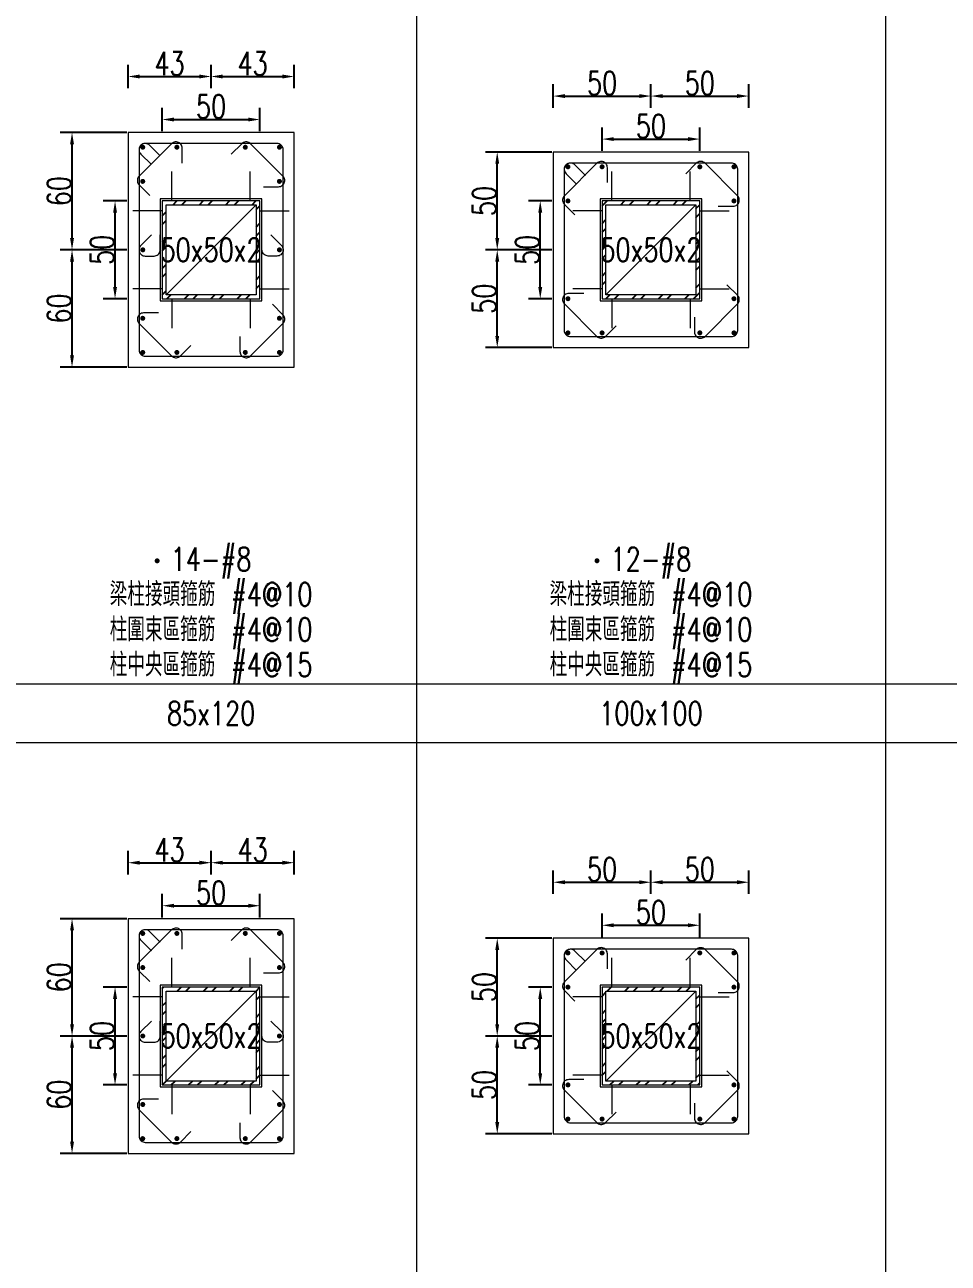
# Model space of a CAD drawing. Header units: millimetres. Extents: x 0 to 3905, y 0 to 8880.
# Drawn here: x 2925 to 3397, y 6568 to 7201 of the extents above; entities that cross this region are included whole.
import ezdxf
from ezdxf.enums import TextEntityAlignment as Align

# ---------------------------------------------------------------- set-up
doc = ezdxf.new("R2010")
doc.units = ezdxf.units.MM
doc.layers.get('DEFPOINTS').update_dxf_attribs({"color": 3})
for name, color, linetype in [('Hatch線', 6, 'Continuous'), ('主筋斷面', 2, 'Continuous'), ('文字-主筋根數', 7, 'Continuous'), ('文字-剪力筋 中央區', 7, 'Continuous'), ('文字-剪力筋-BC', 7, 'Continuous'), ('文字-剪力筋-圍束區', 7, 'Continuous'), ('文字-斷面尺寸', 7, 'Continuous'), ('文字-輔助字', 7, 'Continuous'), ('柱斷面線', 4, 'Continuous'), ('標註字', 4, 'Continuous'), ('箍筋線', 1, 'Continuous'), ('網格線', 7, 'Continuous'), ('鋼柱', 11, 'Continuous')]:
    doc.layers.add(name, color=color, linetype=linetype)
doc.styles.add('note', font='txt.shx', dxfattribs={"width": 0.75, "height": 12})
doc.styles.add('txt', font='txt.shx', dxfattribs={"height": 0.2, "bigfont": 'chineset.shx'})
doc.dimstyles.new('RCAD_DIM', dxfattribs={"dimtxt": 12, "dimasz": 6, "dimexe": 6, "dimexo": 0.625, "dimtad": 1, "dimdec": 0, "dimdsep": 46, "dimtxsty": 'note', "dimcen": 2.5, "dimclrd": 256, "dimclre": 256, "dimclrt": 256, "dimadec": 0, "dimazin": 0, "dimtfac": 1, "dimtmove": 0, "dimatfit": 3, "dimfxl": 0, "dimtolj": 1, "dimarcsym": 0})

# ---------------------------------------------------------------- blocks, each defined once
blk = doc.blocks.new('*D1698')
at = {"layer": 'DEFPOINTS', "color": 0}
for p in [(3045, 6750.625), (2995, 6744), (3045, 6744)]:
    blk.add_point(p, dxfattribs=at)
at = {"layer": '標註字', "lineweight": -2}
for p, q in [((2995, 6744.625), (2995, 6756.625)), ((3001, 6750.625), (3039, 6750.625)), ((3045, 6744.625), (3045, 6756.625))]:
    blk.add_line(p, q, dxfattribs=at)
at = {"layer": '標註字'}
for points in [[(3001, 6751.625), (3001, 6749.625), (2995, 6750.625)], [(3039, 6749.625), (3039, 6751.625), (3045, 6750.625)]]:
    blk.add_solid(points, dxfattribs=at)
at = {"layer": '標註字', "insert": (3020, 6757.25), "char_height": 12, "attachment_point": 5, "style": 'note'}
blk.add_mtext('\\A1;50', dxfattribs=at)
blk = doc.blocks.new('*D1699')
at = {"layer": 'DEFPOINTS', "color": 0}
for p in [(2970.875, 6709), (2977.5, 6709), (2977.5, 6659)]:
    blk.add_point(p, dxfattribs=at)
at = {"layer": '標註字', "lineweight": -2}
for p, q in [((2976.875, 6709), (2964.875, 6709)), ((2970.875, 6665), (2970.875, 6703)), ((2976.875, 6659), (2964.875, 6659))]:
    blk.add_line(p, q, dxfattribs=at)
at = {"layer": '標註字'}
for points in [[(2971.875, 6703), (2969.875, 6703), (2970.875, 6709)], [(2969.875, 6665), (2971.875, 6665), (2970.875, 6659)]]:
    blk.add_solid(points, dxfattribs=at)
at = {"layer": '標註字', "insert": (2964.25, 6684), "char_height": 12, "attachment_point": 5, "rotation": 90, "style": 'note'}
blk.add_mtext('\\A1;50', dxfattribs=at)
blk = doc.blocks.new('*D1700')
at = {"layer": 'DEFPOINTS', "color": 0}
for p in [(3020, 6772.625), (2977.5, 6766), (3020, 6766)]:
    blk.add_point(p, dxfattribs=at)
at = {"layer": '標註字', "lineweight": -2}
for p, q in [((2977.5, 6766.625), (2977.5, 6778.625)), ((3020, 6766.625), (3020, 6778.625)), ((2983.5, 6772.625), (3014, 6772.625))]:
    blk.add_line(p, q, dxfattribs=at)
at = {"layer": '標註字'}
for points in [[(2983.5, 6773.625), (2983.5, 6771.625), (2977.5, 6772.625)], [(3014, 6771.625), (3014, 6773.625), (3020, 6772.625)]]:
    blk.add_solid(points, dxfattribs=at)
at = {"layer": '標註字', "insert": (2998.75, 6779.25), "char_height": 12, "attachment_point": 5, "style": 'note'}
blk.add_mtext('\\A1;43', dxfattribs=at)
blk = doc.blocks.new('*D1701')
at = {"layer": 'DEFPOINTS', "color": 0}
for p in [(3062.5, 6772.625), (3020, 6766), (3062.5, 6766)]:
    blk.add_point(p, dxfattribs=at)
at = {"layer": '標註字', "lineweight": -2}
for p, q in [((3020, 6766.625), (3020, 6778.625)), ((3062.5, 6766.625), (3062.5, 6778.625)), ((3026, 6772.625), (3056.5, 6772.625))]:
    blk.add_line(p, q, dxfattribs=at)
at = {"layer": '標註字'}
for points in [[(3026, 6773.625), (3026, 6771.625), (3020, 6772.625)], [(3056.5, 6771.625), (3056.5, 6773.625), (3062.5, 6772.625)]]:
    blk.add_solid(points, dxfattribs=at)
at = {"layer": '標註字', "insert": (3041.25, 6779.25), "char_height": 12, "attachment_point": 5, "style": 'note'}
blk.add_mtext('\\A1;43', dxfattribs=at)
blk = doc.blocks.new('*D1702')
at = {"layer": 'DEFPOINTS', "color": 0}
for p in [(2948.875, 6684), (2977.5, 6684), (2977.5, 6624)]:
    blk.add_point(p, dxfattribs=at)
at = {"layer": '標註字', "lineweight": -2}
for p, q in [((2976.875, 6684), (2942.875, 6684)), ((2948.875, 6630), (2948.875, 6678)), ((2976.875, 6624), (2942.875, 6624))]:
    blk.add_line(p, q, dxfattribs=at)
at = {"layer": '標註字'}
for points in [[(2949.875, 6678), (2947.875, 6678), (2948.875, 6684)], [(2947.875, 6630), (2949.875, 6630), (2948.875, 6624)]]:
    blk.add_solid(points, dxfattribs=at)
at = {"layer": '標註字', "insert": (2942.25, 6654), "char_height": 12, "attachment_point": 5, "rotation": 90, "style": 'note'}
blk.add_mtext('\\A1;60', dxfattribs=at)
blk = doc.blocks.new('*D1703')
at = {"layer": 'DEFPOINTS', "color": 0}
for p in [(2948.875, 6744), (2977.5, 6744), (2977.5, 6684)]:
    blk.add_point(p, dxfattribs=at)
at = {"layer": '標註字', "lineweight": -2}
for p, q in [((2976.875, 6744), (2942.875, 6744)), ((2948.875, 6690), (2948.875, 6738)), ((2976.875, 6684), (2942.875, 6684))]:
    blk.add_line(p, q, dxfattribs=at)
at = {"layer": '標註字'}
for points in [[(2949.875, 6738), (2947.875, 6738), (2948.875, 6744)], [(2947.875, 6690), (2949.875, 6690), (2948.875, 6684)]]:
    blk.add_solid(points, dxfattribs=at)
at = {"layer": '標註字', "insert": (2942.25, 6714), "char_height": 12, "attachment_point": 5, "rotation": 90, "style": 'note'}
blk.add_mtext('\\A1;60', dxfattribs=at)
blk = doc.blocks.new('Circle_Filled')
at = {"const_width": 0.5}
blk.add_lwpolyline([(-0.25, 0, 1), (0.25, 0, 1)], format="xyb", close=True, dxfattribs=at)
blk = doc.blocks.new('*D1704')
at = {"layer": 'DEFPOINTS', "color": 0}
for p in [(3045, 7152.625), (2995, 7146), (3045, 7146)]:
    blk.add_point(p, dxfattribs=at)
at = {"layer": '標註字', "lineweight": -2}
for p, q in [((2995, 7146.625), (2995, 7158.625)), ((3045, 7146.625), (3045, 7158.625)), ((3001, 7152.625), (3039, 7152.625))]:
    blk.add_line(p, q, dxfattribs=at)
at = {"layer": '標註字'}
for points in [[(3001, 7153.625), (3001, 7151.625), (2995, 7152.625)], [(3039, 7151.625), (3039, 7153.625), (3045, 7152.625)]]:
    blk.add_solid(points, dxfattribs=at)
at = {"layer": '標註字', "insert": (3020, 7159.25), "char_height": 12, "attachment_point": 5, "style": 'note'}
blk.add_mtext('\\A1;50', dxfattribs=at)
blk = doc.blocks.new('*D1705')
at = {"layer": 'DEFPOINTS', "color": 0}
for p in [(2970.875, 7111), (2977.5, 7111), (2977.5, 7061)]:
    blk.add_point(p, dxfattribs=at)
at = {"layer": '標註字', "lineweight": -2}
for p, q in [((2976.875, 7111), (2964.875, 7111)), ((2970.875, 7067), (2970.875, 7105)), ((2976.875, 7061), (2964.875, 7061))]:
    blk.add_line(p, q, dxfattribs=at)
at = {"layer": '標註字'}
for points in [[(2971.875, 7105), (2969.875, 7105), (2970.875, 7111)], [(2969.875, 7067), (2971.875, 7067), (2970.875, 7061)]]:
    blk.add_solid(points, dxfattribs=at)
at = {"layer": '標註字', "insert": (2964.25, 7086), "char_height": 12, "attachment_point": 5, "rotation": 90, "style": 'note'}
blk.add_mtext('\\A1;50', dxfattribs=at)
blk = doc.blocks.new('*D1706')
at = {"layer": 'DEFPOINTS', "color": 0}
for p in [(3020, 7174.625), (2977.5, 7168), (3020, 7168)]:
    blk.add_point(p, dxfattribs=at)
at = {"layer": '標註字', "lineweight": -2}
for p, q in [((2977.5, 7168.625), (2977.5, 7180.625)), ((3020, 7168.625), (3020, 7180.625)), ((2983.5, 7174.625), (3014, 7174.625))]:
    blk.add_line(p, q, dxfattribs=at)
at = {"layer": '標註字'}
for points in [[(2983.5, 7175.625), (2983.5, 7173.625), (2977.5, 7174.625)], [(3014, 7173.625), (3014, 7175.625), (3020, 7174.625)]]:
    blk.add_solid(points, dxfattribs=at)
at = {"layer": '標註字', "insert": (2998.75, 7181.25), "char_height": 12, "attachment_point": 5, "style": 'note'}
blk.add_mtext('\\A1;43', dxfattribs=at)
blk = doc.blocks.new('*D1707')
at = {"layer": 'DEFPOINTS', "color": 0}
for p in [(3062.5, 7174.625), (3020, 7168), (3062.5, 7168)]:
    blk.add_point(p, dxfattribs=at)
at = {"layer": '標註字', "lineweight": -2}
for p, q in [((3020, 7168.625), (3020, 7180.625)), ((3062.5, 7168.625), (3062.5, 7180.625)), ((3026, 7174.625), (3056.5, 7174.625))]:
    blk.add_line(p, q, dxfattribs=at)
at = {"layer": '標註字'}
for points in [[(3026, 7175.625), (3026, 7173.625), (3020, 7174.625)], [(3056.5, 7173.625), (3056.5, 7175.625), (3062.5, 7174.625)]]:
    blk.add_solid(points, dxfattribs=at)
at = {"layer": '標註字', "insert": (3041.25, 7181.25), "char_height": 12, "attachment_point": 5, "style": 'note'}
blk.add_mtext('\\A1;43', dxfattribs=at)
blk = doc.blocks.new('*D1708')
at = {"layer": 'DEFPOINTS', "color": 0}
for p in [(2948.875, 7086), (2977.5, 7086), (2977.5, 7026)]:
    blk.add_point(p, dxfattribs=at)
at = {"layer": '標註字', "lineweight": -2}
for p, q in [((2976.875, 7086), (2942.875, 7086)), ((2948.875, 7032), (2948.875, 7080)), ((2976.875, 7026), (2942.875, 7026))]:
    blk.add_line(p, q, dxfattribs=at)
at = {"layer": '標註字'}
for points in [[(2949.875, 7080), (2947.875, 7080), (2948.875, 7086)], [(2947.875, 7032), (2949.875, 7032), (2948.875, 7026)]]:
    blk.add_solid(points, dxfattribs=at)
at = {"layer": '標註字', "insert": (2942.25, 7056), "char_height": 12, "attachment_point": 5, "rotation": 90, "style": 'note'}
blk.add_mtext('\\A1;60', dxfattribs=at)
blk = doc.blocks.new('*D1709')
at = {"layer": 'DEFPOINTS', "color": 0}
for p in [(2948.875, 7146), (2977.5, 7146), (2977.5, 7086)]:
    blk.add_point(p, dxfattribs=at)
at = {"layer": '標註字', "lineweight": -2}
for p, q in [((2976.875, 7146), (2942.875, 7146)), ((2948.875, 7092), (2948.875, 7140)), ((2976.875, 7086), (2942.875, 7086))]:
    blk.add_line(p, q, dxfattribs=at)
at = {"layer": '標註字'}
for points in [[(2949.875, 7140), (2947.875, 7140), (2948.875, 7146)], [(2947.875, 7092), (2949.875, 7092), (2948.875, 7086)]]:
    blk.add_solid(points, dxfattribs=at)
at = {"layer": '標註字', "insert": (2942.25, 7116), "char_height": 12, "attachment_point": 5, "rotation": 90, "style": 'note'}
blk.add_mtext('\\A1;60', dxfattribs=at)
blk = doc.blocks.new('*D1830')
at = {"layer": 'DEFPOINTS', "color": 0}
for p in [(3270, 6740.625), (3220, 6734), (3270, 6734)]:
    blk.add_point(p, dxfattribs=at)
at = {"layer": '標註字', "lineweight": -2}
for p, q in [((3220, 6734.625), (3220, 6746.625)), ((3270, 6734.625), (3270, 6746.625)), ((3226, 6740.625), (3264, 6740.625))]:
    blk.add_line(p, q, dxfattribs=at)
at = {"layer": '標註字'}
for points in [[(3226, 6741.625), (3226, 6739.625), (3220, 6740.625)], [(3264, 6739.625), (3264, 6741.625), (3270, 6740.625)]]:
    blk.add_solid(points, dxfattribs=at)
at = {"layer": '標註字', "insert": (3245, 6747.25), "char_height": 12, "attachment_point": 5, "style": 'note'}
blk.add_mtext('\\A1;50', dxfattribs=at)
blk = doc.blocks.new('*D1831')
at = {"layer": 'DEFPOINTS', "color": 0}
for p in [(3188.375, 6709), (3195, 6709), (3195, 6659)]:
    blk.add_point(p, dxfattribs=at)
at = {"layer": '標註字', "lineweight": -2}
for p, q in [((3194.375, 6709), (3182.375, 6709)), ((3188.375, 6665), (3188.375, 6703)), ((3194.375, 6659), (3182.375, 6659))]:
    blk.add_line(p, q, dxfattribs=at)
at = {"layer": '標註字'}
for points in [[(3189.375, 6703), (3187.375, 6703), (3188.375, 6709)], [(3187.375, 6665), (3189.375, 6665), (3188.375, 6659)]]:
    blk.add_solid(points, dxfattribs=at)
at = {"layer": '標註字', "insert": (3181.75, 6684), "char_height": 12, "attachment_point": 5, "rotation": 90, "style": 'note'}
blk.add_mtext('\\A1;50', dxfattribs=at)
blk = doc.blocks.new('*D1832')
at = {"layer": 'DEFPOINTS', "color": 0}
for p in [(3245, 6762.625), (3195, 6756), (3245, 6756)]:
    blk.add_point(p, dxfattribs=at)
at = {"layer": '標註字', "lineweight": -2}
for p, q in [((3195, 6756.625), (3195, 6768.625)), ((3245, 6756.625), (3245, 6768.625)), ((3201, 6762.625), (3239, 6762.625))]:
    blk.add_line(p, q, dxfattribs=at)
at = {"layer": '標註字'}
for points in [[(3201, 6763.625), (3201, 6761.625), (3195, 6762.625)], [(3239, 6761.625), (3239, 6763.625), (3245, 6762.625)]]:
    blk.add_solid(points, dxfattribs=at)
at = {"layer": '標註字', "insert": (3220, 6769.25), "char_height": 12, "attachment_point": 5, "style": 'note'}
blk.add_mtext('\\A1;50', dxfattribs=at)
blk = doc.blocks.new('*D1833')
at = {"layer": 'DEFPOINTS', "color": 0}
for p in [(3295, 6762.625), (3245, 6756), (3295, 6756)]:
    blk.add_point(p, dxfattribs=at)
at = {"layer": '標註字', "lineweight": -2}
for p, q in [((3245, 6756.625), (3245, 6768.625)), ((3295, 6756.625), (3295, 6768.625)), ((3251, 6762.625), (3289, 6762.625))]:
    blk.add_line(p, q, dxfattribs=at)
at = {"layer": '標註字'}
for points in [[(3251, 6763.625), (3251, 6761.625), (3245, 6762.625)], [(3289, 6761.625), (3289, 6763.625), (3295, 6762.625)]]:
    blk.add_solid(points, dxfattribs=at)
at = {"layer": '標註字', "insert": (3270, 6769.25), "char_height": 12, "attachment_point": 5, "style": 'note'}
blk.add_mtext('\\A1;50', dxfattribs=at)
blk = doc.blocks.new('*D1834')
at = {"layer": 'DEFPOINTS', "color": 0}
for p in [(3166.375, 6684), (3195, 6684), (3195, 6634)]:
    blk.add_point(p, dxfattribs=at)
at = {"layer": '標註字', "lineweight": -2}
for p, q in [((3194.375, 6684), (3160.375, 6684)), ((3166.375, 6640), (3166.375, 6678)), ((3194.375, 6634), (3160.375, 6634))]:
    blk.add_line(p, q, dxfattribs=at)
at = {"layer": '標註字'}
for points in [[(3167.375, 6678), (3165.375, 6678), (3166.375, 6684)], [(3165.375, 6640), (3167.375, 6640), (3166.375, 6634)]]:
    blk.add_solid(points, dxfattribs=at)
at = {"layer": '標註字', "insert": (3159.75, 6659), "char_height": 12, "attachment_point": 5, "rotation": 90, "style": 'note'}
blk.add_mtext('\\A1;50', dxfattribs=at)
blk = doc.blocks.new('*D1835')
at = {"layer": 'DEFPOINTS', "color": 0}
for p in [(3166.375, 6734), (3195, 6734), (3195, 6684)]:
    blk.add_point(p, dxfattribs=at)
at = {"layer": '標註字', "lineweight": -2}
for p, q in [((3194.375, 6734), (3160.375, 6734)), ((3166.375, 6690), (3166.375, 6728)), ((3194.375, 6684), (3160.375, 6684))]:
    blk.add_line(p, q, dxfattribs=at)
at = {"layer": '標註字'}
for points in [[(3167.375, 6728), (3165.375, 6728), (3166.375, 6734)], [(3165.375, 6690), (3167.375, 6690), (3166.375, 6684)]]:
    blk.add_solid(points, dxfattribs=at)
at = {"layer": '標註字', "insert": (3159.75, 6709), "char_height": 12, "attachment_point": 5, "rotation": 90, "style": 'note'}
blk.add_mtext('\\A1;50', dxfattribs=at)
blk = doc.blocks.new('*D1836')
at = {"layer": 'DEFPOINTS', "color": 0}
for p in [(3270, 7142.625), (3220, 7136), (3270, 7136)]:
    blk.add_point(p, dxfattribs=at)
at = {"layer": '標註字', "lineweight": -2}
for p, q in [((3220, 7136.625), (3220, 7148.625)), ((3270, 7136.625), (3270, 7148.625)), ((3226, 7142.625), (3264, 7142.625))]:
    blk.add_line(p, q, dxfattribs=at)
at = {"layer": '標註字'}
for points in [[(3226, 7143.625), (3226, 7141.625), (3220, 7142.625)], [(3264, 7141.625), (3264, 7143.625), (3270, 7142.625)]]:
    blk.add_solid(points, dxfattribs=at)
at = {"layer": '標註字', "insert": (3245, 7149.25), "char_height": 12, "attachment_point": 5, "style": 'note'}
blk.add_mtext('\\A1;50', dxfattribs=at)
blk = doc.blocks.new('*D1837')
at = {"layer": 'DEFPOINTS', "color": 0}
for p in [(3188.375, 7111), (3195, 7111), (3195, 7061)]:
    blk.add_point(p, dxfattribs=at)
at = {"layer": '標註字', "lineweight": -2}
for p, q in [((3194.375, 7111), (3182.375, 7111)), ((3188.375, 7067), (3188.375, 7105)), ((3194.375, 7061), (3182.375, 7061))]:
    blk.add_line(p, q, dxfattribs=at)
at = {"layer": '標註字'}
for points in [[(3189.375, 7105), (3187.375, 7105), (3188.375, 7111)], [(3187.375, 7067), (3189.375, 7067), (3188.375, 7061)]]:
    blk.add_solid(points, dxfattribs=at)
at = {"layer": '標註字', "insert": (3181.75, 7086), "char_height": 12, "attachment_point": 5, "rotation": 90, "style": 'note'}
blk.add_mtext('\\A1;50', dxfattribs=at)
blk = doc.blocks.new('*D1838')
at = {"layer": 'DEFPOINTS', "color": 0}
for p in [(3245, 7164.625), (3195, 7158), (3245, 7158)]:
    blk.add_point(p, dxfattribs=at)
at = {"layer": '標註字', "lineweight": -2}
for p, q in [((3195, 7158.625), (3195, 7170.625)), ((3245, 7158.625), (3245, 7170.625)), ((3201, 7164.625), (3239, 7164.625))]:
    blk.add_line(p, q, dxfattribs=at)
at = {"layer": '標註字'}
for points in [[(3201, 7165.625), (3201, 7163.625), (3195, 7164.625)], [(3239, 7163.625), (3239, 7165.625), (3245, 7164.625)]]:
    blk.add_solid(points, dxfattribs=at)
at = {"layer": '標註字', "insert": (3220, 7171.25), "char_height": 12, "attachment_point": 5, "style": 'note'}
blk.add_mtext('\\A1;50', dxfattribs=at)
blk = doc.blocks.new('*D1839')
at = {"layer": 'DEFPOINTS', "color": 0}
for p in [(3295, 7164.625), (3245, 7158), (3295, 7158)]:
    blk.add_point(p, dxfattribs=at)
at = {"layer": '標註字', "lineweight": -2}
for p, q in [((3245, 7158.625), (3245, 7170.625)), ((3295, 7158.625), (3295, 7170.625)), ((3251, 7164.625), (3289, 7164.625))]:
    blk.add_line(p, q, dxfattribs=at)
at = {"layer": '標註字'}
for points in [[(3251, 7165.625), (3251, 7163.625), (3245, 7164.625)], [(3289, 7163.625), (3289, 7165.625), (3295, 7164.625)]]:
    blk.add_solid(points, dxfattribs=at)
at = {"layer": '標註字', "insert": (3270, 7171.25), "char_height": 12, "attachment_point": 5, "style": 'note'}
blk.add_mtext('\\A1;50', dxfattribs=at)
blk = doc.blocks.new('*D1840')
at = {"layer": 'DEFPOINTS', "color": 0}
for p in [(3166.375, 7086), (3195, 7086), (3195, 7036)]:
    blk.add_point(p, dxfattribs=at)
at = {"layer": '標註字', "lineweight": -2}
for p, q in [((3194.375, 7086), (3160.375, 7086)), ((3166.375, 7042), (3166.375, 7080)), ((3194.375, 7036), (3160.375, 7036))]:
    blk.add_line(p, q, dxfattribs=at)
at = {"layer": '標註字'}
for points in [[(3167.375, 7080), (3165.375, 7080), (3166.375, 7086)], [(3165.375, 7042), (3167.375, 7042), (3166.375, 7036)]]:
    blk.add_solid(points, dxfattribs=at)
at = {"layer": '標註字', "insert": (3159.75, 7061), "char_height": 12, "attachment_point": 5, "rotation": 90, "style": 'note'}
blk.add_mtext('\\A1;50', dxfattribs=at)
blk = doc.blocks.new('*D1841')
at = {"layer": 'DEFPOINTS', "color": 0}
for p in [(3166.375, 7136), (3195, 7136), (3195, 7086)]:
    blk.add_point(p, dxfattribs=at)
at = {"layer": '標註字', "lineweight": -2}
for p, q in [((3194.375, 7136), (3160.375, 7136)), ((3166.375, 7092), (3166.375, 7130)), ((3194.375, 7086), (3160.375, 7086))]:
    blk.add_line(p, q, dxfattribs=at)
at = {"layer": '標註字'}
for points in [[(3167.375, 7130), (3165.375, 7130), (3166.375, 7136)], [(3165.375, 7092), (3167.375, 7092), (3166.375, 7086)]]:
    blk.add_solid(points, dxfattribs=at)
at = {"layer": '標註字', "insert": (3159.75, 7111), "char_height": 12, "attachment_point": 5, "rotation": 90, "style": 'note'}
blk.add_mtext('\\A1;50', dxfattribs=at)

msp = doc.modelspace()

# ---------------------------------------------------------------- hatches: boundary and pattern name
at = {"layer": 'Hatch線'}
h = msp.add_hatch(dxfattribs=at)
h.set_pattern_fill('ANSI32', color=256, style=0)
h.paths.add_polyline_path([(2995, 7061), (3045, 7061), (3045, 7111), (2995, 7111)], flags=17)
h.paths.add_polyline_path([(2997, 7063), (2997, 7109), (3043, 7109), (3043, 7063)])
h = msp.add_hatch(dxfattribs=at)
h.set_pattern_fill('ANSI32', color=256, style=0)
h.paths.add_polyline_path([(3220, 7061), (3270, 7061), (3270, 7111), (3220, 7111)], flags=17)
h.paths.add_polyline_path([(3222, 7063), (3222, 7109), (3268, 7109), (3268, 7063)])
h = msp.add_hatch(dxfattribs=at)
h.set_pattern_fill('ANSI32', color=256, style=0)
h.paths.add_polyline_path([(2995, 6659), (3045, 6659), (3045, 6709), (2995, 6709)], flags=17)
h.paths.add_polyline_path([(2997, 6661), (2997, 6707), (3043, 6707), (3043, 6661)])
h = msp.add_hatch(dxfattribs=at)
h.set_pattern_fill('ANSI32', color=256, style=0)
h.paths.add_polyline_path([(3220, 6659), (3270, 6659), (3270, 6709), (3220, 6709)], flags=17)
h.paths.add_polyline_path([(3222, 6661), (3222, 6707), (3268, 6707), (3268, 6661)])

# ---------------------------------------------------------------- linework, layer by layer
at = {"layer": 'DEFPOINTS', "lineweight": 5}
for points in [[(3000, 7111), (3000, 7126)], [(3040, 7111), (3040, 7126)], [(3225, 7111), (3225, 7126)], [(3265, 7111), (3265, 7126)], [(2995, 7060), (3046, 7060), (3046, 7112), (2994, 7112), (2994, 7060), (2995, 7060)], [(3220, 7060), (3271, 7060), (3271, 7112), (3219, 7112), (3219, 7060), (3220, 7060)], [(2995, 7106), (2980, 7106)], [(2997, 7063), (3043, 7109)], [(3045, 7106), (3060, 7106)], [(3220, 7106), (3205, 7106)], [(3222, 7063), (3268, 7109)], [(3270, 7106), (3285, 7106)], [(2995, 7066), (2980, 7066)], [(3000, 7061), (3000, 7046)], [(3040, 7061), (3040, 7046)], [(3045, 7066), (3060, 7066)], [(3220, 7066), (3205, 7066)], [(3225, 7061), (3225, 7046)], [(3265, 7061), (3265, 7046)], [(3270, 7066), (3285, 7066)], [(3000, 6709), (3000, 6724)], [(3040, 6709), (3040, 6724)], [(3225, 6709), (3225, 6724)], [(3265, 6709), (3265, 6724)], [(2995, 6658), (3046, 6658), (3046, 6710), (2994, 6710), (2994, 6658), (2995, 6658)], [(2997, 6661), (3043, 6707)], [(3220, 6658), (3271, 6658), (3271, 6710), (3219, 6710), (3219, 6658), (3220, 6658)], [(3222, 6661), (3268, 6707)], [(2995, 6704), (2980, 6704)], [(3045, 6704), (3060, 6704)], [(3220, 6704), (3205, 6704)], [(3270, 6704), (3285, 6704)], [(2995, 6664), (2980, 6664)], [(3045, 6664), (3060, 6664)], [(3220, 6664), (3205, 6664)], [(3270, 6664), (3285, 6664)], [(3000, 6659), (3000, 6644)], [(3040, 6659), (3040, 6644)], [(3225, 6659), (3225, 6644)], [(3265, 6659), (3265, 6644)]]:
    msp.add_lwpolyline(points, dxfattribs=at)
at = {"layer": '柱斷面線', "lineweight": 5}
for points in [[(2977.5, 7026), (3062.5, 7026), (3062.5, 7146), (2977.5, 7146), (2977.5, 7026)], [(3195, 7036), (3295, 7036), (3295, 7136), (3195, 7136), (3195, 7036)], [(2977.5, 6624), (3062.5, 6624), (3062.5, 6744), (2977.5, 6744), (2977.5, 6624)], [(3195, 6634), (3295, 6634), (3295, 6734), (3195, 6734), (3195, 6634)]]:
    msp.add_lwpolyline(points, dxfattribs=at)
at = {"layer": '箍筋線', "lineweight": 5}
for points in [[(3005.23, 7130.39), (3005.23, 7138.01), (3005.18, 7138.54), (3005.05, 7139.06), (3004.83, 7139.55), (3004.53, 7139.99), (3004.17, 7140.38), (3003.74, 7140.7), (3003.27, 7140.94), (3002.76, 7141.11), (3002.23, 7141.18), (3001.7, 7141.17), (3001.17, 7141.06), (3000.67, 7140.87), (3000.21, 7140.6), (2999.81, 7140.26), (2983.24, 7123.69), (2982.89, 7123.27), (2982.61, 7122.79), (2982.42, 7122.27), (2982.33, 7121.73), (2982.33, 7121.17), (2982.42, 7120.63), (2982.61, 7120.11), (2982.89, 7119.63), (2983.24, 7119.2), (2988.63, 7113.82)], [(2993.94, 7134.05), (2988.56, 7139.44), (2988.15, 7139.78), (2987.69, 7140.05), (2987.19, 7140.24), (2986.67, 7140.35), (2986.13, 7140.36), (2985.6, 7140.29), (2985.09, 7140.12), (2984.62, 7139.88), (2984.19, 7139.56), (2983.83, 7139.17), (2983.53, 7138.73), (2983.31, 7138.24), (2983.18, 7137.72), (2983.13, 7137.19), (2983.13, 7034.81), (2983.18, 7034.26), (2983.33, 7033.72), (2983.56, 7033.22), (2983.88, 7032.77), (2984.27, 7032.38), (2984.72, 7032.06), (2985.22, 7031.83), (2985.76, 7031.68), (2986.31, 7031.63), (3053.69, 7031.63), (3054.24, 7031.68), (3054.78, 7031.83), (3055.28, 7032.06), (3055.73, 7032.38), (3056.12, 7032.77), (3056.44, 7033.22), (3056.67, 7033.72), (3056.82, 7034.26), (3056.87, 7034.81), (3056.87, 7137.19), (3056.82, 7137.74), (3056.67, 7138.28), (3056.44, 7138.78), (3056.12, 7139.23), (3055.73, 7139.62), (3055.28, 7139.94), (3054.78, 7140.17), (3054.24, 7140.32), (3053.69, 7140.37), (2986.31, 7140.37), (2985.78, 7140.32), (2985.26, 7140.19), (2984.77, 7139.97), (2984.33, 7139.67), (2983.94, 7139.31), (2983.62, 7138.88), (2983.38, 7138.41), (2983.21, 7137.9), (2983.14, 7137.37), (2983.15, 7136.83), (2983.26, 7136.31), (2983.45, 7135.81), (2983.72, 7135.35), (2984.06, 7134.94), (2989.45, 7129.56)], [(3046.89, 7118.27), (3054.51, 7118.27), (3055.04, 7118.32), (3055.56, 7118.45), (3056.05, 7118.67), (3056.49, 7118.97), (3056.88, 7119.33), (3057.2, 7119.76), (3057.44, 7120.23), (3057.61, 7120.74), (3057.68, 7121.27), (3057.67, 7121.8), (3057.56, 7122.33), (3057.37, 7122.83), (3057.1, 7123.29), (3056.76, 7123.69), (3040.19, 7140.26), (3039.77, 7140.61), (3039.29, 7140.89), (3038.77, 7141.08), (3038.23, 7141.17), (3037.67, 7141.17), (3037.13, 7141.08), (3036.61, 7140.89), (3036.13, 7140.61), (3035.7, 7140.26), (3030.32, 7134.87)], [(3222.73, 7120.39), (3222.73, 7128.01), (3222.68, 7128.54), (3222.55, 7129.06), (3222.33, 7129.55), (3222.03, 7129.99), (3221.67, 7130.38), (3221.24, 7130.7), (3220.77, 7130.94), (3220.26, 7131.11), (3219.73, 7131.18), (3219.2, 7131.17), (3218.67, 7131.06), (3218.17, 7130.87), (3217.71, 7130.6), (3217.31, 7130.26), (3200.74, 7113.69), (3200.39, 7113.27), (3200.11, 7112.79), (3199.92, 7112.27), (3199.83, 7111.73), (3199.83, 7111.17), (3199.92, 7110.63), (3200.11, 7110.11), (3200.39, 7109.63), (3200.74, 7109.2), (3206.13, 7103.82)], [(3279.39, 7108.27), (3287.01, 7108.27), (3287.54, 7108.32), (3288.06, 7108.45), (3288.55, 7108.67), (3288.99, 7108.97), (3289.38, 7109.33), (3289.7, 7109.76), (3289.94, 7110.23), (3290.11, 7110.74), (3290.18, 7111.27), (3290.17, 7111.8), (3290.06, 7112.33), (3289.87, 7112.83), (3289.6, 7113.29), (3289.26, 7113.69), (3272.69, 7130.26), (3272.27, 7130.61), (3271.79, 7130.89), (3271.27, 7131.08), (3270.73, 7131.17), (3270.17, 7131.17), (3269.63, 7131.08), (3269.11, 7130.89), (3268.63, 7130.61), (3268.2, 7130.26), (3262.82, 7124.87)], [(3211.44, 7124.05), (3206.06, 7129.44), (3205.65, 7129.78), (3205.19, 7130.05), (3204.69, 7130.24), (3204.17, 7130.35), (3203.63, 7130.36), (3203.1, 7130.29), (3202.59, 7130.12), (3202.12, 7129.88), (3201.69, 7129.56), (3201.33, 7129.17), (3201.03, 7128.73), (3200.81, 7128.24), (3200.68, 7127.72), (3200.63, 7127.19), (3200.63, 7044.81), (3200.68, 7044.26), (3200.83, 7043.72), (3201.06, 7043.22), (3201.38, 7042.77), (3201.77, 7042.38), (3202.22, 7042.06), (3202.72, 7041.83), (3203.26, 7041.68), (3203.81, 7041.63), (3286.19, 7041.63), (3286.74, 7041.68), (3287.28, 7041.83), (3287.78, 7042.06), (3288.23, 7042.38), (3288.62, 7042.77), (3288.94, 7043.22), (3289.17, 7043.72), (3289.32, 7044.26), (3289.37, 7044.81), (3289.37, 7127.19), (3289.32, 7127.74), (3289.17, 7128.28), (3288.94, 7128.78), (3288.62, 7129.23), (3288.23, 7129.62), (3287.78, 7129.94), (3287.28, 7130.17), (3286.74, 7130.32), (3286.19, 7130.37), (3203.81, 7130.37), (3203.28, 7130.32), (3202.76, 7130.19), (3202.27, 7129.97), (3201.83, 7129.67), (3201.44, 7129.31), (3201.12, 7128.88), (3200.88, 7128.41), (3200.71, 7127.9), (3200.64, 7127.37), (3200.65, 7126.83), (3200.76, 7126.31), (3200.95, 7125.81), (3201.22, 7125.35), (3201.56, 7124.94), (3206.95, 7119.56)], [(2989.45, 7093.63), (2984.06, 7088.25), (2983.72, 7087.84), (2983.45, 7087.38), (2983.26, 7086.88), (2983.15, 7086.36), (2983.14, 7085.82), (2983.21, 7085.29), (2983.38, 7084.78), (2983.62, 7084.31), (2983.94, 7083.88), (2984.33, 7083.52), (2984.77, 7083.22), (2985.26, 7083), (2985.78, 7082.87), (2986.31, 7082.83), (2990.83, 7082.83), (2991.38, 7082.87), (2991.91, 7083.02), (2992.41, 7083.25), (2992.87, 7083.57), (2993.26, 7083.96), (2993.57, 7084.41), (2993.81, 7084.91), (2993.95, 7085.45), (2994, 7086), (2994, 7093.62)], [(3050.55, 7093.63), (3055.94, 7088.25), (3056.28, 7087.84), (3056.55, 7087.38), (3056.74, 7086.88), (3056.85, 7086.36), (3056.86, 7085.82), (3056.79, 7085.29), (3056.62, 7084.78), (3056.38, 7084.31), (3056.06, 7083.88), (3055.67, 7083.52), (3055.23, 7083.22), (3054.74, 7083), (3054.22, 7082.87), (3053.69, 7082.83), (3049.17, 7082.83), (3048.62, 7082.87), (3048.09, 7083.02), (3047.59, 7083.25), (3047.13, 7083.57), (3046.74, 7083.96), (3046.43, 7084.41), (3046.19, 7084.91), (3046.05, 7085.45), (3046, 7086), (3046, 7093.62)], [(3267.27, 7051.61), (3267.27, 7043.99), (3267.32, 7043.46), (3267.45, 7042.94), (3267.67, 7042.45), (3267.97, 7042.01), (3268.33, 7041.62), (3268.76, 7041.3), (3269.23, 7041.06), (3269.74, 7040.89), (3270.27, 7040.82), (3270.8, 7040.83), (3271.33, 7040.94), (3271.83, 7041.13), (3272.29, 7041.4), (3272.69, 7041.74), (3289.26, 7058.31), (3289.61, 7058.73), (3289.89, 7059.21), (3290.08, 7059.73), (3290.17, 7060.27), (3290.17, 7060.83), (3290.08, 7061.37), (3289.89, 7061.89), (3289.61, 7062.37), (3289.26, 7062.8), (3283.87, 7068.18)], [(3210.61, 7063.73), (3202.99, 7063.73), (3202.46, 7063.68), (3201.94, 7063.55), (3201.45, 7063.33), (3201.01, 7063.03), (3200.62, 7062.67), (3200.3, 7062.24), (3200.06, 7061.77), (3199.89, 7061.26), (3199.82, 7060.73), (3199.83, 7060.2), (3199.94, 7059.67), (3200.13, 7059.17), (3200.4, 7058.71), (3200.74, 7058.31), (3217.31, 7041.74), (3217.73, 7041.39), (3218.21, 7041.11), (3218.73, 7040.92), (3219.27, 7040.83), (3219.83, 7040.83), (3220.37, 7040.92), (3220.89, 7041.11), (3221.37, 7041.39), (3221.8, 7041.74), (3227.18, 7047.13)], [(3034.77, 7041.61), (3034.77, 7033.99), (3034.82, 7033.46), (3034.95, 7032.94), (3035.17, 7032.45), (3035.47, 7032.01), (3035.83, 7031.62), (3036.26, 7031.3), (3036.73, 7031.06), (3037.24, 7030.89), (3037.77, 7030.82), (3038.3, 7030.83), (3038.83, 7030.94), (3039.33, 7031.13), (3039.79, 7031.4), (3040.19, 7031.74), (3056.76, 7048.31), (3057.11, 7048.73), (3057.39, 7049.21), (3057.58, 7049.73), (3057.67, 7050.27), (3057.67, 7050.83), (3057.58, 7051.37), (3057.39, 7051.89), (3057.11, 7052.37), (3056.76, 7052.8), (3051.37, 7058.18)], [(2993.11, 7053.73), (2985.49, 7053.73), (2984.96, 7053.68), (2984.44, 7053.55), (2983.95, 7053.33), (2983.51, 7053.03), (2983.12, 7052.67), (2982.8, 7052.24), (2982.56, 7051.77), (2982.39, 7051.26), (2982.32, 7050.73), (2982.33, 7050.2), (2982.44, 7049.67), (2982.63, 7049.17), (2982.9, 7048.71), (2983.24, 7048.31), (2999.81, 7031.74), (3000.23, 7031.39), (3000.71, 7031.11), (3001.23, 7030.92), (3001.77, 7030.83), (3002.33, 7030.83), (3002.87, 7030.92), (3003.39, 7031.11), (3003.87, 7031.39), (3004.3, 7031.74), (3009.68, 7037.13)], [(3005.23, 6728.39), (3005.23, 6736.01), (3005.18, 6736.54), (3005.05, 6737.06), (3004.83, 6737.55), (3004.53, 6737.99), (3004.17, 6738.38), (3003.74, 6738.7), (3003.27, 6738.94), (3002.76, 6739.11), (3002.23, 6739.18), (3001.7, 6739.17), (3001.17, 6739.06), (3000.67, 6738.87), (3000.21, 6738.6), (2999.81, 6738.26), (2983.24, 6721.69), (2982.89, 6721.27), (2982.61, 6720.79), (2982.42, 6720.27), (2982.33, 6719.73), (2982.33, 6719.17), (2982.42, 6718.63), (2982.61, 6718.11), (2982.89, 6717.63), (2983.24, 6717.2), (2988.63, 6711.82)], [(2993.94, 6732.05), (2988.56, 6737.44), (2988.15, 6737.78), (2987.69, 6738.05), (2987.19, 6738.24), (2986.67, 6738.35), (2986.13, 6738.36), (2985.6, 6738.29), (2985.09, 6738.12), (2984.62, 6737.88), (2984.19, 6737.56), (2983.83, 6737.17), (2983.53, 6736.73), (2983.31, 6736.24), (2983.18, 6735.72), (2983.13, 6735.19), (2983.13, 6632.81), (2983.18, 6632.26), (2983.33, 6631.72), (2983.56, 6631.22), (2983.88, 6630.77), (2984.27, 6630.38), (2984.72, 6630.06), (2985.22, 6629.83), (2985.76, 6629.68), (2986.31, 6629.63), (3053.69, 6629.63), (3054.24, 6629.68), (3054.78, 6629.83), (3055.28, 6630.06), (3055.73, 6630.38), (3056.12, 6630.77), (3056.44, 6631.22), (3056.67, 6631.72), (3056.82, 6632.26), (3056.87, 6632.81), (3056.87, 6735.19), (3056.82, 6735.74), (3056.67, 6736.28), (3056.44, 6736.78), (3056.12, 6737.23), (3055.73, 6737.62), (3055.28, 6737.94), (3054.78, 6738.17), (3054.24, 6738.32), (3053.69, 6738.37), (2986.31, 6738.37), (2985.78, 6738.32), (2985.26, 6738.19), (2984.77, 6737.97), (2984.33, 6737.67), (2983.94, 6737.31), (2983.62, 6736.88), (2983.38, 6736.41), (2983.21, 6735.9), (2983.14, 6735.37), (2983.15, 6734.83), (2983.26, 6734.31), (2983.45, 6733.81), (2983.72, 6733.35), (2984.06, 6732.94), (2989.45, 6727.56)], [(3046.89, 6716.27), (3054.51, 6716.27), (3055.04, 6716.32), (3055.56, 6716.45), (3056.05, 6716.67), (3056.49, 6716.97), (3056.88, 6717.33), (3057.2, 6717.76), (3057.44, 6718.23), (3057.61, 6718.74), (3057.68, 6719.27), (3057.67, 6719.8), (3057.56, 6720.33), (3057.37, 6720.83), (3057.1, 6721.29), (3056.76, 6721.69), (3040.19, 6738.26), (3039.77, 6738.61), (3039.29, 6738.89), (3038.77, 6739.08), (3038.23, 6739.17), (3037.67, 6739.17), (3037.13, 6739.08), (3036.61, 6738.89), (3036.13, 6738.61), (3035.7, 6738.26), (3030.32, 6732.87)], [(3222.73, 6718.39), (3222.73, 6726.01), (3222.68, 6726.54), (3222.55, 6727.06), (3222.33, 6727.55), (3222.03, 6727.99), (3221.67, 6728.38), (3221.24, 6728.7), (3220.77, 6728.94), (3220.26, 6729.11), (3219.73, 6729.18), (3219.2, 6729.17), (3218.67, 6729.06), (3218.17, 6728.87), (3217.71, 6728.6), (3217.31, 6728.26), (3200.74, 6711.69), (3200.39, 6711.27), (3200.11, 6710.79), (3199.92, 6710.27), (3199.83, 6709.73), (3199.83, 6709.17), (3199.92, 6708.63), (3200.11, 6708.11), (3200.39, 6707.63), (3200.74, 6707.2), (3206.13, 6701.82)], [(3211.44, 6722.05), (3206.06, 6727.44), (3205.65, 6727.78), (3205.19, 6728.05), (3204.69, 6728.24), (3204.17, 6728.35), (3203.63, 6728.36), (3203.1, 6728.29), (3202.59, 6728.12), (3202.12, 6727.88), (3201.69, 6727.56), (3201.33, 6727.17), (3201.03, 6726.73), (3200.81, 6726.24), (3200.68, 6725.72), (3200.63, 6725.19), (3200.63, 6642.81), (3200.68, 6642.26), (3200.83, 6641.72), (3201.06, 6641.22), (3201.38, 6640.77), (3201.77, 6640.38), (3202.22, 6640.06), (3202.72, 6639.83), (3203.26, 6639.68), (3203.81, 6639.63), (3286.19, 6639.63), (3286.74, 6639.68), (3287.28, 6639.83), (3287.78, 6640.06), (3288.23, 6640.38), (3288.62, 6640.77), (3288.94, 6641.22), (3289.17, 6641.72), (3289.32, 6642.26), (3289.37, 6642.81), (3289.37, 6725.19), (3289.32, 6725.74), (3289.17, 6726.28), (3288.94, 6726.78), (3288.62, 6727.23), (3288.23, 6727.62), (3287.78, 6727.94), (3287.28, 6728.17), (3286.74, 6728.32), (3286.19, 6728.37), (3203.81, 6728.37), (3203.28, 6728.32), (3202.76, 6728.19), (3202.27, 6727.97), (3201.83, 6727.67), (3201.44, 6727.31), (3201.12, 6726.88), (3200.88, 6726.41), (3200.71, 6725.9), (3200.64, 6725.37), (3200.65, 6724.83), (3200.76, 6724.31), (3200.95, 6723.81), (3201.22, 6723.35), (3201.56, 6722.94), (3206.95, 6717.56)], [(3279.39, 6706.27), (3287.01, 6706.27), (3287.54, 6706.32), (3288.06, 6706.45), (3288.55, 6706.67), (3288.99, 6706.97), (3289.38, 6707.33), (3289.7, 6707.76), (3289.94, 6708.23), (3290.11, 6708.74), (3290.18, 6709.27), (3290.17, 6709.8), (3290.06, 6710.33), (3289.87, 6710.83), (3289.6, 6711.29), (3289.26, 6711.69), (3272.69, 6728.26), (3272.27, 6728.61), (3271.79, 6728.89), (3271.27, 6729.08), (3270.73, 6729.17), (3270.17, 6729.17), (3269.63, 6729.08), (3269.11, 6728.89), (3268.63, 6728.61), (3268.2, 6728.26), (3262.82, 6722.87)], [(2989.45, 6691.63), (2984.06, 6686.25), (2983.72, 6685.84), (2983.45, 6685.38), (2983.26, 6684.88), (2983.15, 6684.36), (2983.14, 6683.82), (2983.21, 6683.29), (2983.38, 6682.78), (2983.62, 6682.31), (2983.94, 6681.88), (2984.33, 6681.52), (2984.77, 6681.22), (2985.26, 6681), (2985.78, 6680.87), (2986.31, 6680.83), (2990.83, 6680.83), (2991.38, 6680.87), (2991.91, 6681.02), (2992.41, 6681.25), (2992.87, 6681.57), (2993.26, 6681.96), (2993.57, 6682.41), (2993.81, 6682.91), (2993.95, 6683.45), (2994, 6684), (2994, 6691.62)], [(3050.55, 6691.63), (3055.94, 6686.25), (3056.28, 6685.84), (3056.55, 6685.38), (3056.74, 6684.88), (3056.85, 6684.36), (3056.86, 6683.82), (3056.79, 6683.29), (3056.62, 6682.78), (3056.38, 6682.31), (3056.06, 6681.88), (3055.67, 6681.52), (3055.23, 6681.22), (3054.74, 6681), (3054.22, 6680.87), (3053.69, 6680.83), (3049.17, 6680.83), (3048.62, 6680.87), (3048.09, 6681.02), (3047.59, 6681.25), (3047.13, 6681.57), (3046.74, 6681.96), (3046.43, 6682.41), (3046.19, 6682.91), (3046.05, 6683.45), (3046, 6684), (3046, 6691.62)], [(3267.27, 6649.61), (3267.27, 6641.99), (3267.32, 6641.46), (3267.45, 6640.94), (3267.67, 6640.45), (3267.97, 6640.01), (3268.33, 6639.62), (3268.76, 6639.3), (3269.23, 6639.06), (3269.74, 6638.89), (3270.27, 6638.82), (3270.8, 6638.83), (3271.33, 6638.94), (3271.83, 6639.13), (3272.29, 6639.4), (3272.69, 6639.74), (3289.26, 6656.31), (3289.61, 6656.73), (3289.89, 6657.21), (3290.08, 6657.73), (3290.17, 6658.27), (3290.17, 6658.83), (3290.08, 6659.37), (3289.89, 6659.89), (3289.61, 6660.37), (3289.26, 6660.8), (3283.87, 6666.18)], [(3034.77, 6639.61), (3034.77, 6631.99), (3034.82, 6631.46), (3034.95, 6630.94), (3035.17, 6630.45), (3035.47, 6630.01), (3035.83, 6629.62), (3036.26, 6629.3), (3036.73, 6629.06), (3037.24, 6628.89), (3037.77, 6628.82), (3038.3, 6628.83), (3038.83, 6628.94), (3039.33, 6629.13), (3039.79, 6629.4), (3040.19, 6629.74), (3056.76, 6646.31), (3057.11, 6646.73), (3057.39, 6647.21), (3057.58, 6647.73), (3057.67, 6648.27), (3057.67, 6648.83), (3057.58, 6649.37), (3057.39, 6649.89), (3057.11, 6650.37), (3056.76, 6650.8), (3051.37, 6656.18)], [(3210.61, 6661.73), (3202.99, 6661.73), (3202.46, 6661.68), (3201.94, 6661.55), (3201.45, 6661.33), (3201.01, 6661.03), (3200.62, 6660.67), (3200.3, 6660.24), (3200.06, 6659.77), (3199.89, 6659.26), (3199.82, 6658.73), (3199.83, 6658.2), (3199.94, 6657.67), (3200.13, 6657.17), (3200.4, 6656.71), (3200.74, 6656.31), (3217.31, 6639.74), (3217.73, 6639.39), (3218.21, 6639.11), (3218.73, 6638.92), (3219.27, 6638.83), (3219.83, 6638.83), (3220.37, 6638.92), (3220.89, 6639.11), (3221.37, 6639.39), (3221.8, 6639.74), (3227.18, 6645.13)], [(2993.11, 6651.73), (2985.49, 6651.73), (2984.96, 6651.68), (2984.44, 6651.55), (2983.95, 6651.33), (2983.51, 6651.03), (2983.12, 6650.67), (2982.8, 6650.24), (2982.56, 6649.77), (2982.39, 6649.26), (2982.32, 6648.73), (2982.33, 6648.2), (2982.44, 6647.67), (2982.63, 6647.17), (2982.9, 6646.71), (2983.24, 6646.31), (2999.81, 6629.74), (3000.23, 6629.39), (3000.71, 6629.11), (3001.23, 6628.92), (3001.77, 6628.83), (3002.33, 6628.83), (3002.87, 6628.92), (3003.39, 6629.11), (3003.87, 6629.39), (3004.3, 6629.74), (3009.68, 6635.13)]]:
    msp.add_lwpolyline(points, dxfattribs=at)
at = {"layer": '網格線', "lineweight": 5}
for points in [[(3125, 7236), (3125, 6864)], [(3365, 7236), (3365, 6864)], [(2915, 6864), (3125, 6864)], [(3125, 6864), (3365, 6864)], [(3125, 6864), (3125, 6834)], [(3365, 6864), (3635, 6864)], [(3365, 6864), (3365, 6834)], [(2915, 6834), (3125, 6834)], [(3125, 6834), (3365, 6834)], [(3125, 6834), (3125, 6462)], [(3365, 6834), (3635, 6834)], [(3365, 6834), (3365, 6462)]]:
    msp.add_lwpolyline(points, dxfattribs=at)
at = {"layer": '鋼柱', "lineweight": 5}
for points in [[(2995, 7061), (3045, 7061), (3045, 7111), (2995, 7111), (2995, 7061)], [(2997, 7063), (2997, 7109), (3043, 7109), (3043, 7063), (2997, 7063)], [(3220, 7061), (3270, 7061), (3270, 7111), (3220, 7111), (3220, 7061)], [(3222, 7063), (3222, 7109), (3268, 7109), (3268, 7063), (3222, 7063)], [(2995, 6659), (3045, 6659), (3045, 6709), (2995, 6709), (2995, 6659)], [(2997, 6661), (2997, 6707), (3043, 6707), (3043, 6661), (2997, 6661)], [(3220, 6659), (3270, 6659), (3270, 6709), (3220, 6709), (3220, 6659)], [(3222, 6661), (3222, 6707), (3268, 6707), (3268, 6661), (3222, 6661)]]:
    msp.add_lwpolyline(points, dxfattribs=at)

# ---------------------------------------------------------------- block references
at = {"layer": '主筋斷面', "lineweight": 5, "xscale": 2.539999961853027, "yscale": 2.539999961853027}
for p in [(2985.04, 7138.46), (3002.5, 7138.46), (3037.5, 7138.46), (3054.96, 7138.46), (3202.54, 7128.46), (3220, 7128.46), (3270, 7128.46), (3287.46, 7128.46), (2985.04, 7121), (3054.96, 7121), (3202.54, 7111), (3287.46, 7111), (2985.04, 7086), (3054.96, 7086), (3202.54, 7061), (3287.46, 7061), (2985.04, 7051), (3054.96, 7051), (3202.54, 7043.54), (3220, 7043.54), (3270, 7043.54), (3287.46, 7043.54), (2985.04, 7033.54), (3002.5, 7033.54), (3037.5, 7033.54), (3054.96, 7033.54), (2992.42, 6927), (3217.42, 6927), (2985.04, 6736.46), (3002.5, 6736.46), (3037.5, 6736.46), (3054.96, 6736.46), (3202.54, 6726.46), (3220, 6726.46), (3270, 6726.46), (3287.46, 6726.46), (2985.04, 6719), (3054.96, 6719), (3202.54, 6709), (3287.46, 6709), (2985.04, 6684), (3054.96, 6684), (3202.54, 6659), (3287.46, 6659), (2985.04, 6649), (3054.96, 6649), (3202.54, 6641.54), (3220, 6641.54), (3270, 6641.54), (3287.46, 6641.54), (2985.04, 6631.54), (3002.5, 6631.54), (3037.5, 6631.54), (3054.96, 6631.54)]:
    msp.add_blockref('Circle_Filled', p, dxfattribs=at)

# ---------------------------------------------------------------- texts
at = {"layer": '文字-主筋根數', "style": 'txt', "width": 0.75}
for s, p in [('14-#8', (3020, 6927)), ('12-#8', (3245, 6927))]:
    msp.add_text(s, height=12, dxfattribs=at).set_placement(p, align=Align.MIDDLE)
at = {"layer": '文字-剪力筋 中央區', "style": 'txt', "width": 0.75}
for p in [(3020, 6873), (3245, 6873)]:
    msp.add_text('柱中央區箍筋 #4@15', height=12, dxfattribs=at).set_placement(p, align=Align.MIDDLE)
at = {"layer": '文字-剪力筋-BC', "style": 'txt', "width": 0.75}
for p in [(3020, 6909), (3245, 6909)]:
    msp.add_text('梁柱接頭箍筋 #4@10', height=12, dxfattribs=at).set_placement(p, align=Align.MIDDLE)
at = {"layer": '文字-剪力筋-圍束區', "style": 'txt', "width": 0.75}
for p in [(3020, 6891), (3245, 6891)]:
    msp.add_text('柱圍束區箍筋 #4@10', height=12, dxfattribs=at).set_placement(p, align=Align.MIDDLE)
at = {"layer": '文字-斷面尺寸', "style": 'txt', "width": 0.75}
for s, p in [('85x120', (3020, 6849)), ('100x100', (3245, 6849))]:
    msp.add_text(s, height=12, dxfattribs=at).set_placement(p, align=Align.MIDDLE)
at = {"layer": '文字-輔助字', "style": 'txt', "width": 0.75}
for p in [(3020, 7086), (3245, 7086), (3020, 6684), (3245, 6684)]:
    msp.add_text('50x50x2', height=12, dxfattribs=at).set_placement(p, align=Align.MIDDLE)

# ---------------------------------------------------------------- dimensions: what is measured, and where the dimension line sits
at = {"layer": '標註字'}
for base, p1, p2, picture, middle in [((3020, 7174.625), (2977.5, 7168), (3020, 7168), '*D1706', (2998.75, 7181.25)), ((3062.5, 7174.625), (3020, 7168), (3062.5, 7168), '*D1707', (3041.25, 7181.25)), ((3245, 7164.62), (3195, 7158), (3245, 7158), '*D1838', (3220, 7171.25)), ((3295, 7164.62), (3245, 7158), (3295, 7158), '*D1839', (3270, 7171.25)), ((3045, 7152.62), (2995, 7146), (3045, 7146), '*D1704', (3020, 7159.25)), ((3270, 7142.62), (3220, 7136), (3270, 7136), '*D1836', (3245, 7149.25)), ((3020, 6772.625), (2977.5, 6766), (3020, 6766), '*D1700', (2998.75, 6779.25)), ((3062.5, 6772.625), (3020, 6766), (3062.5, 6766), '*D1701', (3041.25, 6779.25)), ((3245, 6762.62), (3195, 6756), (3245, 6756), '*D1832', (3220, 6769.25)), ((3295, 6762.62), (3245, 6756), (3295, 6756), '*D1833', (3270, 6769.25)), ((3045, 6750.62), (2995, 6744), (3045, 6744), '*D1698', (3020, 6757.25)), ((3270, 6740.62), (3220, 6734), (3270, 6734), '*D1830', (3245, 6747.25))]:
    dim = msp.add_linear_dim(base=base, p1=p1, p2=p2, dimstyle='RCAD_DIM', dxfattribs=at)
    dim.commit()
    dim.dimension.update_dxf_attribs({"geometry": picture, "text_midpoint": middle})
for base, p1, p2, picture, middle in [((2948.88, 7146), (2977.5, 7086), (2977.5, 7146), '*D1709', (2942.25, 7116)), ((3166.38, 7136), (3195, 7086), (3195, 7136), '*D1841', (3159.75, 7111)), ((2970.88, 7111), (2977.5, 7061), (2977.5, 7111), '*D1705', (2964.25, 7086)), ((3188.38, 7111), (3195, 7061), (3195, 7111), '*D1837', (3181.75, 7086)), ((2948.88, 7086), (2977.5, 7026), (2977.5, 7086), '*D1708', (2942.25, 7056)), ((3166.38, 7086), (3195, 7036), (3195, 7086), '*D1840', (3159.75, 7061)), ((2948.88, 6744), (2977.5, 6684), (2977.5, 6744), '*D1703', (2942.25, 6714)), ((3166.38, 6734), (3195, 6684), (3195, 6734), '*D1835', (3159.75, 6709)), ((2970.88, 6709), (2977.5, 6659), (2977.5, 6709), '*D1699', (2964.25, 6684)), ((3188.38, 6709), (3195, 6659), (3195, 6709), '*D1831', (3181.75, 6684)), ((2948.88, 6684), (2977.5, 6624), (2977.5, 6684), '*D1702', (2942.25, 6654)), ((3166.38, 6684), (3195, 6634), (3195, 6684), '*D1834', (3159.75, 6659))]:
    dim = msp.add_linear_dim(base=base, p1=p1, p2=p2, angle=90, dimstyle='RCAD_DIM', dxfattribs=at)
    dim.commit()
    dim.dimension.update_dxf_attribs({"geometry": picture, "text_midpoint": middle})

doc.saveas('drawing.dxf')
